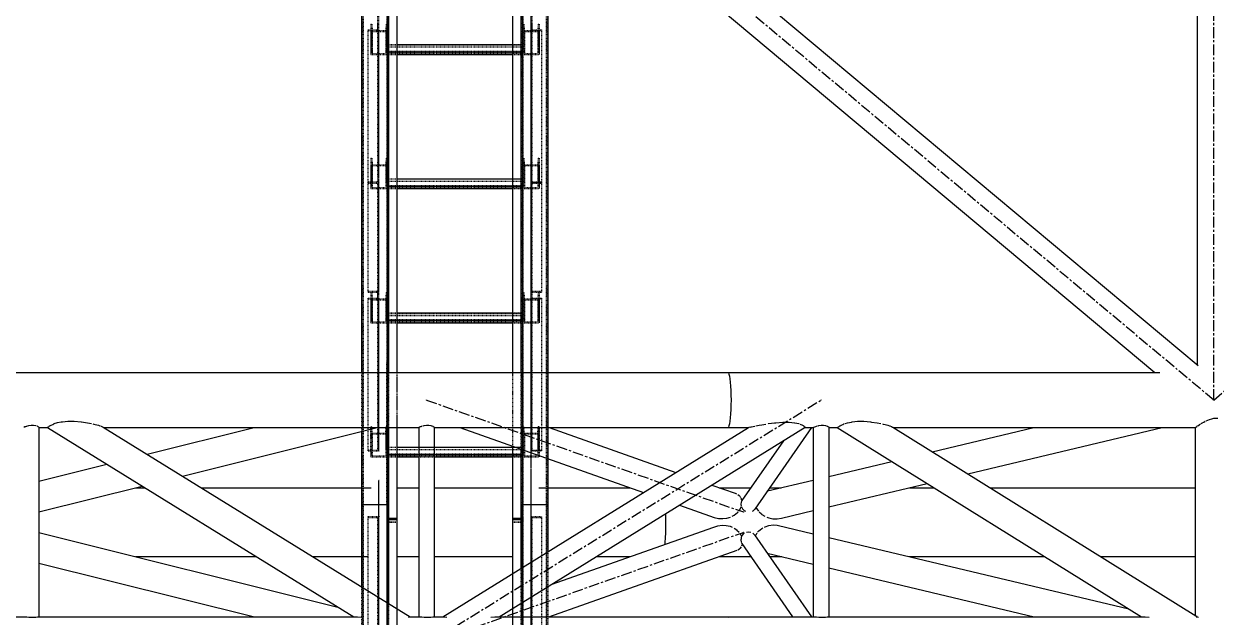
# Model space of a CAD drawing. Header units: millimetres. Extents: x 5143 to 30813, y 232 to 21408.
# Drawn here: x 24298 to 25175, y 15670 to 16107 of the extents above; entities that cross this region are included whole.
import ezdxf

# ---------------------------------------------------------------- set-up
doc = ezdxf.new("R2010")
doc.units = ezdxf.units.MM
doc.header["$LTSCALE"] = 0.25
for name, pattern in [('CENTER', [50.8, 31.75, -6.35, 6.35, -6.35]), ('XKITLINE00', [0]), ('XKITLINE02', [4, 2, -2]), ('XKITLINE03', [6, 3, -1, 1, -1])]:
    doc.linetypes.add(name, pattern=pattern)

msp = doc.modelspace()

# ---------------------------------------------------------------- linework, layer by layer
at = {"color": 3, "linetype": 'XKITLINE02'}
for p, q in [((24664.54, 15752.41), (24664.54, 17452.73)), ((24665.07, 15753.25), (24665.07, 17453.8)), ((24682.31, 15753.25), (24682.31, 17436.87)), ((24683.69, 15752.41), (24683.69, 17435.72)), ((24682.84, 15752.41), (24682.84, 17434.76)), ((24547.68, 15753.25), (24547.68, 17382.75)), ((24564.91, 15753.25), (24564.92, 17382.75)), ((24564.99, 15740.27), (24564.99, 17383.29)), ((24565.85, 15740.48), (24565.85, 17383.08)), ((24572.5, 15809.97), (24572.5, 17383.29)), ((24657.5, 15796.2), (24657.5, 17383.29)), ((24664.15, 15740.48), (24664.15, 17383.08)), ((24665, 15740.27), (24665, 17383.29)), ((24547.15, 15752.41), (24547.15, 17382.25)), ((24565.45, 15752.41), (24565.45, 17382.25)), ((24657.5, 15743.16), (24657.5, 17380.27)), ((24546.3, 15807.12), (24546.3, 17332.58)), ((24564.99, 17309.24), (24564.99, 15740.27)), ((24565.85, 17311.54), (24565.85, 15740.48)), ((24572.5, 15743.16), (24572.5, 17310.06)), ((24558.2, 16101.58), (24558.2, 16187.65)), ((24559, 16101.58), (24559, 16188.31)), ((24670.98, 16101.58), (24670.98, 16188.31)), ((24671.78, 16101.58), (24671.78, 16187.65)), ((24551, 15990.59), (24551, 16102.91)), ((24551, 16102.91), (24558.2, 16102.91)), ((24551, 16102.42), (24559, 16102.42)), ((24552.99, 16107.24), (24552.99, 16090.36)), ((24552.99, 16107.24), (24553.67, 16107.24)), ((24552.99, 16107.24), (24552.99, 16101.8)), ((24552.99, 16101.8), (24552.99, 16084.92)), ((24552.99, 16101.8), (24564.99, 16101.8)), ((24553.67, 16107.24), (24553.67, 16090.36)), ((24553.67, 16107.24), (24554.06, 16102.5)), ((24554.06, 16102.5), (24554.06, 16085.61)), ((24554.06, 16102.5), (24563.93, 16102.5)), ((24558.2, 15991.08), (24558.2, 16107.33)), ((24558.2, 16107.33), (24559, 16107.33)), ((24558.2, 16101.58), (24559, 16101.58)), ((24559, 15990.59), (24559, 16107.33)), ((24564.31, 16107.24), (24563.93, 16102.5)), ((24563.93, 16102.5), (24563.93, 16085.61)), ((24564.31, 16107.24), (24564.31, 16090.36)), ((24564.31, 16107.24), (24564.99, 16107.24)), ((24564.99, 16107.24), (24564.99, 16090.36)), ((24564.99, 16107.24), (24564.99, 16101.8)), ((24564.99, 16101.8), (24564.99, 16084.92)), ((24664.97, 16107.24), (24664.97, 16101.8)), ((24664.97, 16107.24), (24665.65, 16107.24)), ((24664.97, 16107.24), (24664.97, 16090.36)), ((24664.97, 16101.8), (24676.97, 16101.8)), ((24664.97, 16101.8), (24664.97, 16084.92)), ((24665.65, 16107.24), (24666.04, 16102.5)), ((24665.65, 16107.24), (24665.65, 16090.36)), ((24666.04, 16102.5), (24675.91, 16102.5)), ((24666.04, 16102.5), (24666.04, 16085.61)), ((24670.98, 15990.59), (24670.98, 16107.33)), ((24670.98, 16107.33), (24671.78, 16107.33)), ((24670.98, 16102.42), (24678.98, 16102.42)), ((24670.98, 16101.58), (24671.78, 16101.58)), ((24671.78, 15991.08), (24671.78, 16107.33)), ((24671.78, 16102.91), (24678.98, 16102.91)), ((24676.29, 16107.24), (24675.91, 16102.5)), ((24675.91, 16102.5), (24675.91, 16085.61)), ((24676.29, 16107.24), (24676.97, 16107.24)), ((24676.29, 16107.24), (24676.29, 16090.36)), ((24676.97, 16107.24), (24676.97, 16101.8)), ((24676.97, 16107.24), (24676.97, 16090.36)), ((24676.97, 16101.8), (24676.97, 16084.92)), ((24678.98, 15990.59), (24678.98, 16102.91)), ((24564.99, 16084.92), (24564.99, 16092.17)), ((24564.99, 16092.17), (24572.5, 16092.17)), ((24564.99, 16092.06), (24664.97, 16092.06)), ((24657.5, 16092.17), (24664.97, 16092.17)), ((24664.97, 16084.92), (24664.97, 16092.17)), ((24552.99, 16090.36), (24553.67, 16090.36)), ((24552.99, 16090.36), (24552.99, 16084.92)), ((24552.99, 16084.92), (24564.99, 16084.92)), ((24553.67, 16090.36), (24554.06, 16085.61)), ((24554.06, 16085.61), (24563.93, 16085.61)), ((24564.31, 16090.36), (24563.93, 16085.61)), ((24564.31, 16090.36), (24564.99, 16090.36)), ((24564.99, 16090.46), (24664.97, 16090.46)), ((24564.99, 16090.36), (24564.99, 16084.92)), ((24564.99, 16090.36), (24664.97, 16090.36)), ((24564.99, 16087.26), (24664.97, 16087.26)), ((24564.99, 16086.73), (24572.5, 16086.73)), ((24564.99, 16085.77), (24664.97, 16085.77)), ((24564.99, 16084.92), (24572.5, 16084.92)), ((24657.5, 16086.73), (24664.97, 16086.73)), ((24657.5, 16084.92), (24664.97, 16084.92)), ((24664.97, 16090.36), (24664.97, 16084.92)), ((24664.97, 16090.36), (24665.65, 16090.36)), ((24664.97, 16084.92), (24676.97, 16084.92)), ((24665.65, 16090.36), (24666.04, 16085.61)), ((24666.04, 16085.61), (24675.91, 16085.61)), ((24676.29, 16090.36), (24675.91, 16085.61)), ((24676.29, 16090.36), (24676.97, 16090.36)), ((24676.97, 16090.36), (24676.97, 16084.92)), ((24552.99, 16008.38), (24552.99, 15991.5)), ((24552.99, 16008.38), (24553.67, 16008.38)), ((24552.99, 16008.38), (24552.99, 16002.95)), ((24553.67, 16008.38), (24553.67, 15991.5)), ((24553.67, 16008.38), (24554.06, 16003.64)), ((24564.31, 16008.38), (24563.93, 16003.64)), ((24564.31, 16008.38), (24564.31, 15991.5)), ((24564.31, 16008.38), (24564.99, 16008.38)), ((24564.99, 16008.38), (24564.99, 15991.5)), ((24564.99, 16008.38), (24564.99, 16002.95)), ((24664.97, 16008.38), (24664.97, 16002.95)), ((24664.97, 16008.38), (24665.65, 16008.38)), ((24664.97, 16008.38), (24664.97, 15991.5)), ((24665.65, 16008.38), (24666.04, 16003.64)), ((24665.65, 16008.38), (24665.65, 15991.5)), ((24676.29, 16008.38), (24675.91, 16003.64)), ((24676.29, 16008.38), (24676.97, 16008.38)), ((24676.29, 16008.38), (24676.29, 15991.5)), ((24676.97, 16008.38), (24676.97, 16002.95)), ((24676.97, 16008.38), (24676.97, 15991.5)), ((24552.99, 16002.95), (24552.99, 15986.06)), ((24552.99, 16002.95), (24564.99, 16002.95)), ((24554.06, 16003.64), (24554.06, 15986.76)), ((24554.06, 16003.64), (24563.93, 16003.64)), ((24558.2, 15995.5), (24559, 15995.5)), ((24563.93, 16003.64), (24563.93, 15986.76)), ((24564.99, 16002.95), (24564.99, 15986.06)), ((24664.97, 16002.95), (24676.97, 16002.95)), ((24664.97, 16002.95), (24664.97, 15986.06)), ((24666.04, 16003.64), (24675.91, 16003.64)), ((24666.04, 16003.64), (24666.04, 15986.76)), ((24670.98, 15995.5), (24671.78, 15995.5)), ((24675.91, 16003.64), (24675.91, 15986.76)), ((24676.97, 16002.95), (24676.97, 15986.06)), ((24551, 15991.08), (24558.2, 15991.08)), ((24551, 15909.79), (24551, 15990.59)), ((24551, 15990.59), (24559, 15990.59)), ((24551, 15990.59), (24559, 15990.59)), ((24551, 15989.93), (24558.2, 15989.93)), ((24552.99, 15991.5), (24553.67, 15991.5)), ((24552.99, 15991.5), (24552.99, 15986.06)), ((24553.67, 15991.5), (24554.06, 15986.76)), ((24554.06, 15986.76), (24563.93, 15986.76)), ((24558.2, 15903.86), (24558.2, 15989.93)), ((24559, 15903.86), (24559, 15990.59)), ((24564.31, 15991.5), (24563.93, 15986.76)), ((24564.31, 15991.5), (24564.99, 15991.5)), ((24564.99, 15986.06), (24564.99, 15993.31)), ((24564.99, 15993.31), (24572.5, 15993.31)), ((24564.99, 15993.21), (24664.97, 15993.21)), ((24564.99, 15991.6), (24664.97, 15991.6)), ((24564.99, 15991.5), (24564.99, 15986.06)), ((24564.99, 15991.5), (24664.97, 15991.5)), ((24564.99, 15988.4), (24664.97, 15988.4)), ((24564.99, 15987.87), (24572.5, 15987.87)), ((24564.99, 15986.92), (24664.97, 15986.92)), ((24657.5, 15993.31), (24664.97, 15993.31)), ((24657.5, 15987.87), (24664.97, 15987.87)), ((24664.97, 15986.06), (24664.97, 15993.31)), ((24664.97, 15991.5), (24664.97, 15986.06)), ((24664.97, 15991.5), (24665.65, 15991.5)), ((24665.65, 15991.5), (24666.04, 15986.76)), ((24666.04, 15986.76), (24675.91, 15986.76)), ((24670.98, 15903.86), (24670.98, 15990.59)), ((24670.98, 15990.59), (24678.98, 15990.59)), ((24670.98, 15990.59), (24678.98, 15990.59)), ((24671.78, 15991.08), (24678.98, 15991.08)), ((24671.78, 15903.86), (24671.78, 15989.93)), ((24671.78, 15989.93), (24678.98, 15989.93)), ((24676.29, 15991.5), (24675.91, 15986.76)), ((24676.29, 15991.5), (24676.97, 15991.5)), ((24676.97, 15991.5), (24676.97, 15986.06)), ((24678.98, 15909.79), (24678.98, 15990.59)), ((24552.99, 15986.06), (24564.99, 15986.06)), ((24558.2, 15984.01), (24559, 15984.01)), ((24564.99, 15986.06), (24572.5, 15986.06)), ((24657.5, 15986.06), (24664.97, 15986.06)), ((24664.97, 15986.06), (24676.97, 15986.06)), ((24670.98, 15984.01), (24671.78, 15984.01)), ((24551, 15910.45), (24559, 15910.45)), ((24551, 15909.79), (24558.2, 15909.79)), ((24552.99, 15909.53), (24552.99, 15892.64)), ((24552.99, 15909.53), (24553.67, 15909.53)), ((24552.99, 15909.53), (24552.99, 15904.09)), ((24553.67, 15909.53), (24553.67, 15892.64)), ((24553.67, 15909.53), (24554.06, 15904.78)), ((24558.2, 15793.37), (24558.2, 15909.61)), ((24558.2, 15909.61), (24559, 15909.61)), ((24559, 15792.88), (24559, 15909.61)), ((24564.31, 15909.53), (24563.93, 15904.78)), ((24564.31, 15909.53), (24564.31, 15892.64)), ((24564.31, 15909.53), (24564.99, 15909.53)), ((24564.99, 15909.53), (24564.99, 15892.64)), ((24564.99, 15909.53), (24564.99, 15904.09)), ((24664.97, 15909.53), (24664.97, 15904.09)), ((24664.97, 15909.53), (24665.65, 15909.53)), ((24664.97, 15909.53), (24664.97, 15892.64)), ((24665.65, 15909.53), (24666.04, 15904.78)), ((24665.65, 15909.53), (24665.65, 15892.64)), ((24670.98, 15910.45), (24678.98, 15910.45)), ((24670.98, 15848.24), (24670.98, 15909.61)), ((24670.98, 15909.61), (24671.78, 15909.61)), ((24671.78, 15909.79), (24678.98, 15909.79)), ((24671.78, 15846.83), (24671.78, 15909.61)), ((24676.29, 15909.53), (24675.91, 15904.78)), ((24676.29, 15909.53), (24676.97, 15909.53)), ((24676.29, 15909.53), (24676.29, 15892.64)), ((24676.97, 15909.53), (24676.97, 15904.09)), ((24676.97, 15909.53), (24676.97, 15892.64)), ((24551, 15792.88), (24551, 15905.19)), ((24551, 15905.19), (24558.2, 15905.19)), ((24551, 15904.7), (24559, 15904.7)), ((24552.99, 15904.09), (24552.99, 15887.21)), ((24552.99, 15904.09), (24564.99, 15904.09)), ((24554.06, 15904.78), (24554.06, 15887.9)), ((24554.06, 15904.78), (24563.93, 15904.78)), ((24558.2, 15903.86), (24559, 15903.86)), ((24563.93, 15904.78), (24563.93, 15887.9)), ((24564.99, 15904.09), (24564.99, 15887.21)), ((24664.97, 15904.09), (24676.97, 15904.09)), ((24664.97, 15904.09), (24664.97, 15887.21)), ((24666.04, 15904.78), (24675.91, 15904.78)), ((24666.04, 15904.78), (24666.04, 15887.9)), ((24670.98, 15904.7), (24678.98, 15904.7)), ((24670.98, 15903.86), (24671.78, 15903.86)), ((24671.78, 15905.19), (24678.98, 15905.19)), ((24675.91, 15904.78), (24675.91, 15887.9)), ((24676.97, 15904.09), (24676.97, 15887.21)), ((24678.98, 15846.83), (24678.98, 15905.19)), ((24552.99, 15892.64), (24553.67, 15892.64)), ((24552.99, 15892.64), (24552.99, 15887.21)), ((24553.67, 15892.64), (24554.06, 15887.9)), ((24564.31, 15892.64), (24563.93, 15887.9)), ((24564.31, 15892.64), (24564.99, 15892.64)), ((24564.99, 15887.21), (24564.99, 15894.45)), ((24564.99, 15894.45), (24572.5, 15894.45)), ((24564.99, 15894.35), (24664.97, 15894.35)), ((24564.99, 15892.75), (24664.97, 15892.75)), ((24564.99, 15892.64), (24564.99, 15887.21)), ((24564.99, 15892.64), (24664.97, 15892.64)), ((24657.5, 15894.45), (24664.97, 15894.45)), ((24664.97, 15887.21), (24664.97, 15894.45)), ((24664.97, 15892.64), (24664.97, 15887.21)), ((24664.97, 15892.64), (24665.65, 15892.64)), ((24665.65, 15892.64), (24666.04, 15887.9)), ((24676.29, 15892.64), (24675.91, 15887.9)), ((24676.29, 15892.64), (24676.97, 15892.64)), ((24676.97, 15892.64), (24676.97, 15887.21)), ((24552.99, 15887.21), (24564.99, 15887.21)), ((24554.06, 15887.9), (24563.93, 15887.9)), ((24564.99, 15889.55), (24664.97, 15889.55)), ((24564.99, 15889.02), (24572.5, 15889.02)), ((24564.99, 15888.06), (24664.97, 15888.06)), ((24564.99, 15887.21), (24572.5, 15887.21)), ((24657.5, 15889.02), (24664.97, 15889.02)), ((24657.5, 15887.21), (24664.97, 15887.21)), ((24664.97, 15887.21), (24676.97, 15887.21)), ((24666.04, 15887.9), (24675.91, 15887.9)), ((24546.3, 15807.12), (24546.3, 15850.57)), ((24566.3, 15809.97), (24566.3, 15850.57)), ((24572.5, 15809.97), (24572.5, 15850.57)), ((24657.5, 15796.2), (24657.5, 15850.57)), ((24663.69, 15794.01), (24663.69, 15850.57)), ((24670.98, 15792.88), (24670.98, 15848.24)), ((24671.78, 15793.37), (24671.78, 15848.24)), ((24678.98, 15792.88), (24678.98, 15848.24)), ((24683.69, 15786.94), (24683.69, 15850.57)), ((24552.99, 15793.79), (24552.99, 15810.67)), ((24552.99, 15810.67), (24553.67, 15810.67)), ((24552.99, 15810.28), (24552.99, 15805.23)), ((24552.99, 15805.23), (24552.99, 15788.35)), ((24552.99, 15805.23), (24564.99, 15805.23)), ((24553.67, 15793.79), (24553.67, 15810.67)), ((24554.06, 15805.92), (24553.67, 15810.67)), ((24554.06, 15805.92), (24554.06, 15789.04)), ((24554.06, 15805.92), (24563.93, 15805.92)), ((24563.93, 15805.92), (24564.31, 15810.67)), ((24563.93, 15805.92), (24563.93, 15789.04)), ((24564.31, 15793.79), (24564.31, 15810.67)), ((24564.31, 15810.67), (24564.99, 15810.67)), ((24564.99, 15793.79), (24564.99, 15810.67)), ((24564.99, 15810.28), (24564.99, 15805.23)), ((24564.99, 15805.23), (24564.99, 15788.35)), ((24664.97, 15810.28), (24664.97, 15793.79)), ((24664.97, 15788.35), (24664.97, 15805.23)), ((24664.97, 15805.23), (24664.97, 15810.67)), ((24664.97, 15810.67), (24665.65, 15810.67)), ((24664.97, 15805.23), (24676.97, 15805.23)), ((24665.65, 15793.79), (24665.65, 15810.67)), ((24666.04, 15805.92), (24665.65, 15810.67)), ((24666.04, 15805.92), (24675.91, 15805.92)), ((24666.04, 15805.92), (24666.04, 15789.04)), ((24675.91, 15805.92), (24676.29, 15810.67)), ((24675.91, 15805.92), (24675.91, 15789.04)), ((24676.29, 15793.79), (24676.29, 15810.67)), ((24676.29, 15810.67), (24676.97, 15810.67)), ((24676.97, 15810.28), (24676.97, 15793.79)), ((24676.97, 15788.35), (24676.97, 15805.23)), ((24676.97, 15805.23), (24676.97, 15810.67)), ((24552.99, 15793.79), (24553.67, 15793.79)), ((24552.99, 15793.79), (24552.99, 15788.35)), ((24553.67, 15793.79), (24554.06, 15789.04)), ((24558.2, 15797.78), (24559, 15797.78)), ((24564.31, 15793.79), (24563.93, 15789.04)), ((24564.31, 15793.79), (24564.99, 15793.79)), ((24564.99, 15788.35), (24564.99, 15795.59)), ((24564.99, 15795.59), (24572.5, 15795.59)), ((24564.99, 15795.49), (24664.97, 15795.49)), ((24564.99, 15793.89), (24664.97, 15793.89)), ((24564.99, 15793.79), (24564.99, 15788.35)), ((24564.99, 15793.79), (24664.97, 15793.79)), ((24588.25, 15795.59), (24599.65, 15795.59)), ((24657.5, 15795.59), (24664.97, 15795.59)), ((24664.97, 15788.35), (24664.97, 15795.59)), ((24664.97, 15793.79), (24664.97, 15788.35)), ((24664.97, 15793.79), (24665.65, 15793.79)), ((24665.65, 15793.79), (24666.04, 15789.04)), ((24670.98, 15797.78), (24671.78, 15797.78)), ((24676.29, 15793.79), (24675.91, 15789.04)), ((24676.29, 15793.79), (24676.97, 15793.79)), ((24676.97, 15793.79), (24676.97, 15788.35)), ((24551, 15793.37), (24558.2, 15793.37)), ((24551, 15792.88), (24559, 15792.88)), ((24552.99, 15788.35), (24564.99, 15788.35)), ((24554.06, 15789.04), (24563.93, 15789.04)), ((24564.99, 15790.69), (24664.97, 15790.69)), ((24564.99, 15790.16), (24572.5, 15790.16)), ((24564.99, 15789.2), (24664.97, 15789.2)), ((24564.99, 15788.35), (24572.5, 15788.35)), ((24588.25, 15790.16), (24599.65, 15790.16)), ((24588.25, 15788.35), (24599.65, 15788.35)), ((24657.5, 15790.16), (24664.97, 15790.16)), ((24657.5, 15788.35), (24664.97, 15788.35)), ((24664.97, 15788.35), (24676.97, 15788.35)), ((24666.04, 15789.04), (24675.91, 15789.04)), ((24670.98, 15792.88), (24678.98, 15792.88)), ((24671.78, 15793.37), (24678.98, 15793.37)), ((24546.3, 15752.41), (24546.3, 15753.36)), ((24546.3, 15752.41), (24547.15, 15752.41)), ((24546.3, 15752.41), (24547.15, 15752.41)), ((24547.68, 15753.25), (24547.15, 15752.41)), ((24547.68, 15753.25), (24547.15, 15752.41)), ((24547.15, 14108.01), (24547.15, 15752.41)), ((24547.68, 15753.25), (24564.91, 15753.25)), ((24547.68, 14108.55), (24547.68, 15753.25)), ((24547.68, 15753.25), (24564.92, 15753.25)), ((24564.91, 15753.25), (24565.45, 15752.41)), ((24564.91, 14108.55), (24564.92, 15753.25)), ((24564.92, 15753.25), (24565.45, 15752.41)), ((24565.45, 15752.41), (24566.3, 15752.41)), ((24565.45, 14108.01), (24565.45, 15752.41)), ((24565.45, 15752.41), (24566.3, 15752.41)), ((24566.3, 15752.41), (24566.3, 15753.36)), ((24663.69, 15752.41), (24663.69, 15753.36)), ((24663.69, 15752.41), (24664.54, 15752.41)), ((24663.69, 15752.41), (24664.54, 15752.41)), ((24665.07, 15753.25), (24664.54, 15752.41)), ((24665.07, 15753.25), (24664.54, 15752.41)), ((24664.54, 14108.01), (24664.54, 15752.41)), ((24665.07, 15753.25), (24682.31, 15753.25)), ((24665.07, 14108.55), (24665.07, 15753.25)), ((24665.07, 15753.25), (24682.31, 15753.25)), ((24682.31, 15753.25), (24682.84, 15752.41)), ((24682.31, 14108.55), (24682.31, 15753.25)), ((24682.31, 15753.25), (24682.84, 15752.41)), ((24682.84, 15752.41), (24683.69, 15752.41)), ((24682.84, 14108.01), (24682.84, 15752.41)), ((24682.84, 15752.41), (24683.69, 15752.41)), ((24683.69, 15752.41), (24683.69, 15753.36)), ((24551, 15658.09), (24551, 15744.34)), ((24551, 15744.34), (24559, 15744.34)), ((24551, 15743.71), (24558.2, 15743.71)), ((24558.2, 15652.37), (24558.2, 15743.71)), ((24559, 15652.37), (24559, 15744.34)), ((24564.99, 15743.29), (24566.3, 15743.29)), ((24564.99, 15742.34), (24566.3, 15742.34)), ((24564.99, 14100.27), (24564.99, 15742.34)), ((24565.85, 15743.08), (24566.3, 15743.09)), ((24565.85, 15742.2), (24572.5, 15742.25)), ((24565.85, 14100.42), (24565.85, 15742.2)), ((24572.5, 15740.27), (24572.5, 15742.34)), ((24572.5, 15742.34), (24572.5, 15742.25)), ((24657.5, 15740.27), (24657.5, 15742.34)), ((24657.5, 14102.25), (24657.5, 15742.25)), ((24657.5, 15742.25), (24664.15, 15742.2)), ((24663.69, 15743.29), (24665, 15743.29)), ((24663.69, 15743.09), (24664.15, 15743.08)), ((24663.69, 15742.34), (24665, 15742.34)), ((24664.15, 15743.08), (24664.15, 15740.48)), ((24664.15, 14100.42), (24664.15, 15742.2)), ((24665, 15743.29), (24665, 15740.27)), ((24665, 14100.27), (24665, 15742.34)), ((24670.98, 15710.02), (24670.98, 15744.34)), ((24670.98, 15744.34), (24678.98, 15744.34)), ((24671.78, 15711.33), (24671.78, 15743.71)), ((24671.78, 15743.71), (24678.98, 15743.71)), ((24678.98, 15715.79), (24678.98, 15744.34)), ((24558.2, 15737.99), (24559, 15737.99)), ((24564.99, 15740.27), (24572.5, 15740.27)), ((24564.99, 15740.27), (24572.5, 15740.27)), ((24565.85, 15740.48), (24572.5, 15740.4)), ((24565.85, 15740.42), (24572.5, 15740.36)), ((24572.5, 15740.36), (24572.5, 15740.27)), ((24657.5, 15740.4), (24664.15, 15740.48)), ((24657.5, 15740.36), (24664.15, 15740.42)), ((24657.5, 15740.27), (24665, 15740.27)), ((24657.5, 15740.27), (24665, 15740.27)), ((24670.98, 15737.99), (24671.78, 15737.99)), ((24678.98, 15658.09), (24678.98, 15715.79)), ((24683.69, 15629.97), (24683.69, 15718.7)), ((24663.69, 14153.32), (24663.69, 15706.31)), ((24670.98, 15652.37), (24670.98, 15710.83)), ((24671.78, 15652.37), (24671.78, 15711.33)), ((24657.5, 15629.97), (24657.5, 15702.48)), ((24546.3, 14167.42), (24546.3, 15692.58)), ((24566.3, 15629.97), (24566.3, 15680.21)), ((24572.5, 14102.34), (24572.5, 15676.38)), ((24572.5, 15629.97), (24572.5, 15676.38))]:
    msp.add_line(p, q, dxfattribs=at)
at = {"color": 1, "linetype": 'XKITLINE03'}
for p, q in [((24670.99, 15742.68), (24670.99, 17382.53)), ((24564.99, 17380.27), (24564.99, 15740.27)), ((24665, 15740.27), (24665, 17380.27)), ((24559, 15990.59), (24559, 16102.42)), ((24564.99, 16084.92), (24564.99, 16101.8)), ((24664.97, 16101.8), (24664.97, 16084.92)), ((24670.98, 16102.42), (24670.98, 15990.59)), ((24564.99, 16086.73), (24664.97, 16086.73)), ((24564.99, 15986.06), (24564.99, 16002.95)), ((24664.97, 16002.95), (24664.97, 15986.06)), ((24559, 15910.45), (24559, 15990.59)), ((24564.99, 15987.87), (24664.97, 15987.87)), ((24670.98, 15990.59), (24670.98, 15910.45)), ((24559, 15792.88), (24559, 15904.7)), ((24564.99, 15887.21), (24564.99, 15904.09)), ((24664.97, 15904.09), (24664.97, 15887.21)), ((24670.98, 15904.7), (24670.98, 15792.88)), ((24564.99, 15889.02), (24664.97, 15889.02)), ((24564.99, 15788.35), (24564.99, 15805.23)), ((24664.97, 15805.23), (24664.97, 15788.35)), ((24564.99, 15790.16), (24664.97, 15790.16)), ((24559, 14104.66), (24559, 15770.92)), ((24670.99, 14104.66), (24670.99, 15770.92)), ((24559, 15658.73), (24559, 15744.34)), ((24670.98, 15744.34), (24670.98, 15658.73)), ((24564.99, 15740.27), (24564.99, 14100.27)), ((24665, 14100.27), (24665, 15740.27))]:
    msp.add_line(p, q, dxfattribs=at)
at = {"color": 8, "linetype": 'CENTER'}
for p, q in [((25173.61, 15830.27), (23430, 17290.27)), ((25173.61, 15830.27), (26903.05, 17290.27)), ((25173.61, 15830.27), (25173.61, 17290.27)), ((24593.95, 15830.27), (24827.33, 15747.77)), ((24593.95, 15650.27), (24884.52, 15830.27)), ((24593.95, 15650.27), (24827.33, 15732.77))]:
    msp.add_line(p, q, dxfattribs=at)
at = {"color": 8, "linetype": 'XKITLINE00'}
for p, q in [((25161.43, 17264.19), (25161.43, 15856.36)), ((24320.78, 16560.27), (25162.14, 15855.76)), ((24301.8, 16544.39), (25130.39, 15850.57)), ((23551.38, 15850.57), (24815.88, 15850.57)), ((24815.88, 15850.57), (24816.29, 15850.27)), ((24815.88, 15850.57), (24816.29, 15850.27)), ((24815.88, 15850.57), (25133.95, 15850.57)), ((24816.29, 15850.27), (24816.68, 15849.35)), ((24816.29, 15850.27), (24816.68, 15849.35)), ((24816.68, 15849.35), (24817.05, 15847.86)), ((24816.68, 15849.35), (24817.05, 15847.86)), ((24817.05, 15847.86), (24817.39, 15845.83)), ((24817.39, 15845.83), (24817.68, 15843.32)), ((24817.68, 15843.32), (24817.91, 15840.42)), ((24817.91, 15840.42), (24818.08, 15837.22)), ((24818.08, 15837.22), (24818.19, 15833.8)), ((24818.19, 15833.8), (24818.22, 15830.27)), ((24818.22, 15830.27), (24818.19, 15826.75)), ((24817.91, 15820.12), (24817.68, 15817.23)), ((24818.08, 15823.33), (24817.91, 15820.12)), ((24818.19, 15826.75), (24818.08, 15823.33)), ((24299.01, 15810.84), (24299.61, 15811.1)), ((24299.61, 15811.1), (24299.92, 15811.17)), ((24300.46, 15811.3), (24301.2, 15811.48)), ((24301.2, 15811.48), (24302.96, 15811.67)), ((24302.96, 15811.67), (24304.72, 15811.64)), ((24304.72, 15811.64), (24306.31, 15811.4)), ((24306.31, 15811.4), (24306.58, 15811.3)), ((24306.96, 15811.17), (24307.57, 15810.96)), ((24316.21, 15810.98), (24316.53, 15811.17)), ((24316.75, 15811.31), (24317.62, 15811.83)), ((24317.62, 15811.83), (24318.75, 15812.18)), ((24318.75, 15812.18), (24319.51, 15812.65)), ((24319.93, 15812.84), (24322.41, 15813.63)), ((24322.41, 15813.63), (24325.07, 15814.07)), ((24325.07, 15814.07), (24325.87, 15814.28)), ((24325.87, 15814.28), (24329.89, 15814.67)), ((24329.89, 15814.67), (24334.55, 15814.62)), ((24334.55, 15814.62), (24339.62, 15814.12)), ((24339.62, 15814.12), (24339.9, 15814.07)), ((24339.9, 15814.07), (24344.44, 15813.44)), ((24344.44, 15813.44), (24347.38, 15812.84)), ((24348.28, 15812.65), (24348.95, 15812.52)), ((24348.95, 15812.52), (24350.13, 15812.18)), ((24350.13, 15812.18), (24352.52, 15811.64)), ((24352.52, 15811.64), (24353.5, 15811.31)), ((24353.89, 15811.17), (24354.89, 15810.84)), ((24590, 15810.84), (24590.6, 15811.1)), ((24590.6, 15811.1), (24590.91, 15811.17)), ((24591.46, 15811.31), (24592.19, 15811.48)), ((24592.19, 15811.48), (24593.95, 15811.67)), ((24593.95, 15811.67), (24595.71, 15811.64)), ((24595.71, 15811.64), (24597.3, 15811.4)), ((24597.3, 15811.4), (24597.56, 15811.31)), ((24597.94, 15811.17), (24598.56, 15810.96)), ((24816.68, 15811.2), (24816.29, 15810.28)), ((24816.68, 15811.2), (24816.29, 15810.28)), ((24817.05, 15812.69), (24816.68, 15811.2)), ((24817.05, 15812.69), (24816.68, 15811.2)), ((24817.39, 15814.72), (24817.05, 15812.69)), ((24817.68, 15817.23), (24817.39, 15814.72)), ((24833.26, 15810.55), (24835.81, 15811.11)), ((24836.6, 15811.28), (24838.96, 15811.66)), ((24838.96, 15811.66), (24840.89, 15812.08)), ((24840.89, 15812.08), (24843.8, 15812.55)), ((24845.47, 15812.82), (24845.93, 15812.89)), ((24845.93, 15812.89), (24850.29, 15813.37)), ((24850.29, 15813.37), (24851.16, 15813.49)), ((24851.16, 15813.49), (24856.39, 15813.91)), ((24856.39, 15813.91), (24861.04, 15813.91)), ((24861.04, 15813.91), (24864.87, 15813.49)), ((24864.87, 15813.49), (24865.28, 15813.37)), ((24865.28, 15813.37), (24868.03, 15812.88)), ((24868.03, 15812.88), (24868.21, 15812.82)), ((24868.95, 15812.55), (24870.27, 15812.07)), ((24870.27, 15812.07), (24870.73, 15811.66)), ((24870.73, 15811.66), (24871.73, 15811.29)), ((24871.93, 15811.11), (24872.48, 15810.54)), ((24881.17, 15811.01), (24881.78, 15811.17)), ((24882.34, 15811.31), (24882.76, 15811.42)), ((24882.76, 15811.42), (24884.52, 15811.64)), ((24884.52, 15811.64), (24886.28, 15811.64)), ((24886.28, 15811.64), (24887.87, 15811.43)), ((24887.87, 15811.43), (24888.23, 15811.31)), ((24888.68, 15811.17), (24889.13, 15811.03)), ((24889.13, 15811.03), (24889.42, 15810.83)), ((24897.83, 15810.86), (24898.34, 15811.16)), ((24898.62, 15811.33), (24899.25, 15811.71)), ((24899.25, 15811.71), (24900.58, 15812.12)), ((24900.58, 15812.12), (24901.35, 15812.61)), ((24901.35, 15812.61), (24901.43, 15812.64)), ((24902.14, 15812.87), (24904.04, 15813.49)), ((24904.04, 15813.49), (24906.94, 15814)), ((24906.94, 15814), (24907.48, 15814.15)), ((24907.48, 15814.15), (24911.42, 15814.58)), ((24911.42, 15814.58), (24916, 15814.57)), ((24916, 15814.57), (24920.97, 15814.11)), ((24920.97, 15814.11), (24921.62, 15814)), ((24921.62, 15814), (24925.74, 15813.45)), ((24925.74, 15813.45), (24928.61, 15812.87)), ((24929.76, 15812.64), (24930.18, 15812.55)), ((24930.18, 15812.55), (24931.68, 15812.12)), ((24931.68, 15812.12), (24933.75, 15811.66)), ((24933.75, 15811.66), (24934.79, 15811.31)), ((24935.21, 15811.17), (24936.3, 15810.8)), ((25161.31, 15810.93), (25161.66, 15811.16)), ((25161.9, 15811.33), (25162.94, 15812.02)), ((25162.94, 15812.02), (25163.18, 15812.12)), ((25163.18, 15812.12), (25163.95, 15812.64)), ((25164.29, 15812.87), (25165.1, 15813.41)), ((25165.1, 15813.41), (25166.39, 15814)), ((25166.39, 15814), (25167.41, 15814.65)), ((25167.97, 15814.94), (25170.57, 15816.01)), ((25170.57, 15816.01), (25172.17, 15816.37)), ((25172.17, 15816.37), (25173.61, 15816.8)), ((25173.61, 15816.8), (25176.65, 15816.97)), ((24297.54, 15810.33), (24298.35, 15810.68)), ((24298.35, 15810.68), (24299.01, 15810.84)), ((24307.57, 15810.96), (24307.75, 15810.84)), ((24307.75, 15810.84), (24308.38, 15810.59)), ((24308.38, 15810.59), (24308.56, 15810.35)), ((24308.62, 15810.27), (24308.66, 15810.22)), ((24308.66, 15810.22), (24308.66, 15670.57)), ((24308.66, 15809.97), (24315.03, 15809.97)), ((24314.91, 15810.05), (24315.19, 15810.09)), ((24314.91, 15810.05), (24540.39, 15670.57)), ((24315.22, 15810.27), (24315.19, 15810.09)), ((24315.23, 15810.41), (24315.22, 15810.35)), ((24315.23, 15810.41), (24316.15, 15810.84)), ((24316.21, 15810.98), (24316.15, 15810.84)), ((24354.89, 15810.84), (24355.05, 15810.8)), ((24355.05, 15810.8), (24355.9, 15810.35)), ((24356.04, 15810.27), (24581.87, 15670.57)), ((24356.52, 15809.97), (24588.25, 15809.97)), ((24388.27, 15790.33), (24467.13, 15809.97)), ((24414.28, 15774.24), (24557.75, 15809.97)), ((24588.25, 15810.06), (24588.35, 15810.09)), ((24588.25, 15810.06), (24588.25, 15670.57)), ((24588.49, 15810.27), (24588.35, 15810.09)), ((24588.58, 15810.35), (24589.34, 15810.68)), ((24589.34, 15810.68), (24590, 15810.84)), ((24598.56, 15810.96), (24598.73, 15810.84)), ((24598.73, 15810.84), (24599.37, 15810.59)), ((24599.37, 15810.59), (24599.55, 15810.35)), ((24599.61, 15810.27), (24599.65, 15810.22)), ((24599.65, 15810.22), (24599.65, 15670.57)), ((24599.65, 15809.97), (24815.88, 15809.97)), ((24605.99, 15670.57), (24831.04, 15809.99)), ((24618.53, 15809.97), (24753.82, 15762.15)), ((24647.44, 15670.57), (24872.76, 15810.16)), ((24684.21, 15809.97), (24777.69, 15776.93)), ((24815.88, 15809.97), (24816.29, 15810.28)), ((24815.88, 15809.97), (24816.29, 15810.28)), ((24815.88, 15809.97), (24831.02, 15809.97)), ((24831.06, 15809.99), (24831.09, 15809.97)), ((24831.09, 15809.97), (24831.47, 15810.16)), ((24831.47, 15810.16), (24831.91, 15810.25)), ((24832.32, 15810.34), (24833.16, 15810.51)), ((24833.16, 15810.51), (24833.26, 15810.55)), ((24877.38, 15809.97), (24835.73, 15749.89)), ((24872.48, 15810.54), (24872.47, 15810.51)), ((24872.47, 15810.51), (24872.61, 15810.34)), ((24872.47, 15809.97), (24878.82, 15809.97)), ((24872.68, 15810.25), (24872.76, 15810.16)), ((24878.82, 15810.05), (24878.96, 15810.08)), ((24878.82, 15810.05), (24878.82, 15670.57)), ((24879.1, 15810.26), (24878.96, 15810.08)), ((24879.3, 15810.35), (24879.91, 15810.62)), ((24879.91, 15810.62), (24880.75, 15810.83)), ((24880.75, 15810.83), (24881.17, 15811.01)), ((24889.42, 15810.83), (24889.94, 15810.63)), ((24889.94, 15810.63), (24890.16, 15810.35)), ((24890.22, 15810.27), (24890.22, 15670.57)), ((24890.22, 15809.97), (24896.47, 15809.97)), ((24896.38, 15810.03), (24896.74, 15810.07)), ((24896.38, 15810.03), (25120.36, 15670.57)), ((24896.77, 15810.27), (24896.74, 15810.07)), ((24896.83, 15810.36), (24897.81, 15810.8)), ((24897.83, 15810.86), (24897.81, 15810.8)), ((24936.3, 15810.8), (24937.13, 15810.36)), ((24937.25, 15810.3), (25160.4, 15671.35)), ((24937.77, 15809.97), (25159.96, 15809.97)), ((24966.38, 15792.16), (25041.16, 15809.97)), ((24992.53, 15775.88), (25135.65, 15809.97)), ((25159.96, 15810), (25160.2, 15810.07)), ((25159.96, 15810), (25159.96, 15671.63)), ((25160.3, 15810.25), (25160.2, 15810.07)), ((25160.3, 15810.25), (25160.34, 15810.27)), ((25160.48, 15810.36), (25161.2, 15810.8)), ((25161.31, 15810.93), (25161.2, 15810.8)), ((24856.78, 15800.25), (24826.25, 15756.21)), ((24890.22, 15774.01), (24936.51, 15785.04)), ((24308.66, 15770.51), (24358.69, 15782.97)), ((24804.07, 15767.61), (24821.15, 15761.57)), ((24844.98, 15763.24), (24878.82, 15771.3)), ((24890.22, 15751.5), (24962.66, 15768.76)), ((24308.66, 15747.94), (24384.7, 15766.88)), ((24379.88, 15765.67), (24386.65, 15765.67)), ((24428.14, 15765.67), (24553.28, 15765.67)), ((24564.71, 15765.67), (24564.99, 15765.67)), ((24572.5, 15765.67), (24588.25, 15765.67)), ((24599.65, 15765.67), (24657.5, 15765.67)), ((24665, 15765.67), (24665.26, 15765.67)), ((24676.69, 15765.67), (24743.85, 15765.67)), ((24809.53, 15765.67), (24832.81, 15765.67)), ((24821.15, 15761.57), (24822.32, 15761.03)), ((24823.2, 15760.63), (24823.22, 15760.62)), ((24823.22, 15760.62), (24824.11, 15759.81)), ((24824.11, 15759.81), (24824.71, 15759.31)), ((24824.71, 15759.31), (24825.2, 15758.49)), ((24846.67, 15765.67), (24855.22, 15765.67)), ((24949.71, 15765.67), (24967.62, 15765.67)), ((25008.92, 15765.67), (25159.96, 15765.67)), ((24780.21, 15752.82), (24805.76, 15743.79)), ((24824.87, 15750.27), (24824.37, 15749.16)), ((24825.5, 15751.34), (24824.87, 15750.27)), ((24825.49, 15758.01), (24825.71, 15757.64)), ((24825.55, 15751.53), (24825.5, 15751.34)), ((24825.69, 15755.03), (24825.53, 15753.5)), ((24825.53, 15753.5), (24825.55, 15753.34)), ((24825.55, 15753.34), (24825.69, 15751.96)), ((24825.89, 15755.45), (24825.69, 15755.03)), ((24825.71, 15757.64), (24825.8, 15757.01)), ((24825.8, 15757.01), (24826.11, 15755.94)), ((24825.86, 15751.49), (24826.61, 15750.21)), ((24826.13, 15755.97), (24825.89, 15755.45)), ((24826.25, 15756.21), (24826.13, 15755.97)), ((24826.61, 15750.21), (24826.74, 15750.09)), ((24826.74, 15750.09), (24827.88, 15748.97)), ((24834.5, 15748.73), (24835.73, 15749.89)), ((24836.57, 15751.1), (24837.17, 15750.09)), ((24837.17, 15750.09), (24837.19, 15750.04)), ((24837.19, 15750.04), (24838.34, 15748.47)), ((24769.96, 15746.47), (24770.02, 15744.25)), ((24770.02, 15744.25), (24770.06, 15740.27)), ((24805.76, 15743.79), (24808.88, 15743.06)), ((24808.88, 15743.06), (24812.07, 15742.86)), ((24812.07, 15742.86), (24815.2, 15743.2)), ((24815.2, 15743.2), (24817.71, 15743.95)), ((24819.17, 15744.64), (24820.62, 15745.42)), ((24820.62, 15745.42), (24821.85, 15746.49)), ((24821.85, 15746.49), (24822.72, 15747.15)), ((24823.28, 15747.83), (24822.72, 15747.15)), ((24824.37, 15749.16), (24823.82, 15748.49)), ((24827.88, 15748.97), (24828.83, 15748.47)), ((24833.93, 15748.47), (24834.5, 15748.73)), ((24838.89, 15747.79), (24840.61, 15746.29)), ((24840.61, 15746.29), (24840.85, 15746.03)), ((24840.85, 15746.03), (24843, 15744.61)), ((24844.64, 15743.9), (24845.99, 15743.37)), ((24845.99, 15743.37), (24849.03, 15742.77)), ((24849.03, 15742.77), (24852.19, 15742.71)), ((24852.19, 15742.71), (24855.32, 15743.19)), ((24855.32, 15743.19), (24878.82, 15748.79)), ((24308.66, 15732.56), (24528.82, 15677.73)), ((24685.74, 15694.3), (24805.51, 15736.64)), ((24769.92, 15732.43), (24769.74, 15728.74)), ((24770.02, 15736.3), (24769.92, 15732.43)), ((24770.06, 15740.27), (24770.02, 15736.3)), ((24805.51, 15736.64), (24808.47, 15737.6)), ((24808.47, 15737.6), (24811.58, 15738.03)), ((24811.58, 15738.03), (24814.7, 15737.93)), ((24814.7, 15737.93), (24817.66, 15737.28)), ((24817.66, 15737.28), (24819.05, 15736.68)), ((24820.53, 15735.97), (24822.52, 15734.54)), ((24822.52, 15734.54), (24822.6, 15734.44)), ((24822.6, 15734.44), (24824.22, 15732.8)), ((24824.69, 15732.11), (24825.55, 15730.64)), ((24827.65, 15731.89), (24828.13, 15732.15)), ((24829.68, 15732.81), (24830.97, 15733.06)), ((24830.97, 15733.06), (24832.7, 15732.86)), ((24832.7, 15732.86), (24832.81, 15732.81)), ((24834.26, 15732.15), (24834.27, 15732.15)), ((24834.27, 15732.15), (24835.5, 15730.99)), ((24837.23, 15732.15), (24836.9, 15731.76)), ((24838.66, 15733.79), (24837.81, 15732.81)), ((24838.66, 15733.79), (24839.73, 15734.6)), ((24839.73, 15734.6), (24840.8, 15735.55)), ((24840.8, 15735.55), (24841.62, 15736.01)), ((24842.86, 15736.7), (24843.28, 15736.93)), ((24843.28, 15736.93), (24846.11, 15737.83)), ((24846.11, 15737.83), (24849.14, 15738.2)), ((24849.14, 15738.2), (24852.22, 15738.03)), ((24852.22, 15738.03), (24878.82, 15731.69)), ((24769.5, 15725.35), (24769.36, 15723.86)), ((24769.74, 15728.74), (24769.5, 15725.35)), ((24825.51, 15727.28), (24825.48, 15727.11)), ((24825.48, 15727.11), (24825.63, 15725.71)), ((24825.57, 15727.93), (24825.51, 15727.28)), ((24825.55, 15730.64), (24825.66, 15730.49)), ((24825.67, 15728.95), (24825.57, 15728)), ((24825.64, 15725.65), (24825.65, 15725.57)), ((24825.65, 15725.57), (24825.84, 15725.16)), ((24825.66, 15730.49), (24825.93, 15729.77)), ((24825.99, 15729.94), (24825.67, 15728.95)), ((24825.84, 15725.16), (24826.18, 15724.44)), ((24826.42, 15723.83), (24825.94, 15722.6)), ((24826.39, 15730.64), (24825.99, 15729.94)), ((24826.18, 15724.44), (24863.52, 15670.57)), ((24826.39, 15730.64), (24826.55, 15730.8)), ((24826.5, 15723.98), (24826.42, 15723.83)), ((24826.55, 15730.8), (24827.65, 15731.89)), ((24835.5, 15730.99), (24877.38, 15670.57)), ((24836.4, 15730.79), (24836.02, 15730.24)), ((24836.9, 15731.76), (24836.4, 15730.79)), ((24890.22, 15728.98), (25111.06, 15676.36)), ((24379.67, 15714.87), (24468.77, 15714.87)), ((24510.26, 15714.87), (24551, 15714.87)), ((24564.71, 15714.87), (24564.99, 15714.87)), ((24572.5, 15714.87), (24588.25, 15714.87)), ((24599.65, 15714.87), (24657.5, 15714.87)), ((24665, 15714.87), (24665.26, 15714.87)), ((24684.13, 15670.57), (24822.67, 15719.55)), ((24718.95, 15714.87), (24743.94, 15714.87)), ((24809.45, 15714.87), (24832.81, 15714.87)), ((24823.34, 15719.97), (24824.45, 15720.67)), ((24824.7, 15720.99), (24824.45, 15720.67)), ((24825.69, 15722.09), (24824.7, 15720.99)), ((24844.92, 15717.4), (24878.82, 15709.32)), ((24846.67, 15714.87), (24855.51, 15714.87)), ((24949.41, 15714.87), (25049.21, 15714.87)), ((25090.5, 15714.87), (25159.96, 15714.87)), ((24308.66, 15710.09), (24467.34, 15670.57)), ((24890.22, 15706.61), (25041.45, 15670.57)), ((24064.73, 15670.57), (24298.23, 15670.57)), ((24298.27, 15670.57), (24298.35, 15670.57)), ((24298.35, 15670.57), (24299.01, 15670.6)), ((24298.35, 15670.57), (24298.4, 15670.57)), ((24298.71, 15670.57), (24299.12, 15670.58)), ((24298.9, 15670.57), (24299.18, 15670.57)), ((24299.01, 15670.6), (24299.61, 15670.51)), ((24306.31, 15670.4), (24307.57, 15670.56)), ((24307.57, 15670.56), (24307.75, 15670.6)), ((24307.64, 15670.57), (24307.76, 15670.57)), ((24307.75, 15670.6), (24308.23, 15670.57)), ((24308.28, 15670.57), (24542.12, 15670.57)), ((24542.2, 15670.57), (24542.86, 15670.6)), ((24542.86, 15670.6), (24543.22, 15670.55)), ((24580.98, 15670.31), (24581.59, 15670.6)), ((24581.59, 15670.6), (24581.7, 15670.59)), ((24581.7, 15670.59), (24581.79, 15670.57)), ((24581.78, 15670.57), (24589.21, 15670.57)), ((24589.26, 15670.57), (24589.34, 15670.57)), ((24589.34, 15670.57), (24590, 15670.6)), ((24589.34, 15670.57), (24589.39, 15670.57)), ((24589.7, 15670.57), (24590.11, 15670.58)), ((24589.89, 15670.57), (24590.16, 15670.57)), ((24590, 15670.6), (24590.6, 15670.51)), ((24597.3, 15670.4), (24598.56, 15670.56)), ((24598.56, 15670.56), (24598.73, 15670.6)), ((24598.63, 15670.57), (24598.75, 15670.57)), ((24598.73, 15670.6), (24599.22, 15670.57)), ((24599.27, 15670.57), (24606.96, 15670.57)), ((24606.47, 15670.58), (24606.86, 15670.62)), ((24606.86, 15670.62), (24607.17, 15670.49)), ((24644.43, 15670.44), (24645.88, 15670.62)), ((24645.54, 15670.57), (24815.89, 15670.57)), ((24645.88, 15670.62), (24646.36, 15670.58)), ((24815.89, 15670.57), (24816.29, 15670.27)), ((24815.89, 15670.57), (24816.29, 15670.27)), ((24815.89, 15670.57), (24879.89, 15670.57)), ((24879.96, 15670.57), (24880.76, 15670.6)), ((24880.44, 15670.57), (24880.86, 15670.58)), ((24880.67, 15670.57), (24880.91, 15670.57)), ((24880.76, 15670.6), (24881.17, 15670.53)), ((24889.13, 15670.52), (24889.42, 15670.6)), ((24889.33, 15670.57), (24889.46, 15670.57)), ((24889.42, 15670.6), (24889.94, 15670.57)), ((24889.79, 15670.57), (24889.94, 15670.57)), ((24889.96, 15670.57), (25122.25, 15670.57)), ((25122.35, 15670.57), (25123.02, 15670.6)), ((25123.02, 15670.6), (25123.12, 15670.58)), ((25123.12, 15670.58), (25126.2, 15670.29)), ((25123.3, 15670.57), (25123.32, 15670.57)), ((25160.46, 15671.31), (25160.83, 15671.18)), ((25160.83, 15671.18), (25161.15, 15670.8)), ((25161.26, 15670.68), (25161.31, 15670.62)), ((25161.31, 15670.62), (25161.41, 15670.53)), ((24299.61, 15670.51), (24301.2, 15670.37)), ((24301.2, 15670.37), (24302.96, 15670.3)), ((24302.96, 15670.3), (24304.72, 15670.31)), ((24304.72, 15670.31), (24306.31, 15670.4)), ((24543.22, 15670.55), (24546.05, 15670.29)), ((24580.82, 15670.29), (24580.98, 15670.31)), ((24590.6, 15670.51), (24592.19, 15670.37)), ((24592.19, 15670.37), (24593.95, 15670.3)), ((24593.95, 15670.3), (24595.71, 15670.31)), ((24595.71, 15670.31), (24597.3, 15670.4)), ((24607.17, 15670.49), (24608.9, 15670.24)), ((24641.3, 15670.2), (24644.43, 15670.44)), ((24881.17, 15670.53), (24882.76, 15670.38)), ((24882.76, 15670.38), (24884.52, 15670.3)), ((24884.52, 15670.3), (24886.28, 15670.3)), ((24886.28, 15670.3), (24887.87, 15670.38)), ((24887.87, 15670.38), (24889.13, 15670.52)), ((25160.86, 15670.29), (25161.39, 15670.54)), ((25161.41, 15670.53), (25162.33, 15670.29))]:
    msp.add_line(p, q, dxfattribs=at)
at = {"color": 7, "linetype": 'XKITLINE00'}
for p, q in [((24546.3, 15850.57), (24546.3, 16339.66)), ((24566.3, 15850.57), (24566.3, 16322.91)), ((24572.5, 15850.57), (24572.5, 16317.72)), ((24657.5, 15850.57), (24657.5, 16246.55)), ((24663.69, 15850.57), (24663.69, 16241.36)), ((24683.69, 15850.57), (24683.69, 16224.62)), ((24572.5, 16092.17), (24657.5, 16092.17)), ((24572.5, 16086.73), (24657.5, 16086.73)), ((24572.5, 16084.92), (24657.5, 16084.92)), ((24572.5, 15993.31), (24657.5, 15993.31)), ((24572.5, 15987.87), (24657.5, 15987.87)), ((24572.5, 15986.06), (24657.5, 15986.06)), ((24572.5, 15894.45), (24657.5, 15894.45)), ((24572.5, 15889.02), (24657.5, 15889.02)), ((24572.5, 15887.21), (24657.5, 15887.21)), ((24546.3, 15753.36), (24546.3, 15807.12)), ((24566.3, 15753.36), (24566.3, 15809.97)), ((24572.5, 15743.29), (24572.5, 15809.97)), ((24572.5, 15795.59), (24588.25, 15795.59)), ((24599.65, 15795.59), (24657.5, 15795.59)), ((24657.5, 15743.16), (24657.5, 15796.2)), ((24663.69, 15753.36), (24663.69, 15794.01)), ((24572.5, 15790.16), (24588.25, 15790.16)), ((24572.5, 15788.35), (24588.25, 15788.35)), ((24599.65, 15790.16), (24657.5, 15790.16)), ((24599.65, 15788.35), (24657.5, 15788.35)), ((24683.69, 15753.36), (24683.69, 15786.94)), ((24546.3, 15753.36), (24566.3, 15753.36)), ((24546.3, 15692.58), (24546.3, 15753.36)), ((24546.3, 15753.36), (24566.3, 15753.36)), ((24566.3, 15680.21), (24566.3, 15753.36)), ((24663.69, 15753.36), (24683.69, 15753.36)), ((24663.69, 15706.31), (24663.69, 15753.36)), ((24663.69, 15753.36), (24683.69, 15753.36)), ((24683.69, 15718.7), (24683.69, 15753.36)), ((24566.3, 15743.29), (24572.5, 15743.29)), ((24566.3, 15743.09), (24572.5, 15743.16)), ((24566.3, 15742.34), (24572.5, 15742.34)), ((24572.5, 15743.16), (24572.5, 15743.29)), ((24572.5, 15742.34), (24572.5, 15743.16)), ((24572.5, 15676.38), (24572.5, 15742.34)), ((24657.5, 15743.29), (24663.69, 15743.29)), ((24657.5, 15743.16), (24663.69, 15743.09)), ((24657.5, 15742.34), (24657.5, 15743.16)), ((24657.5, 15702.48), (24657.5, 15742.34)), ((24657.5, 15742.34), (24663.69, 15742.34))]:
    msp.add_line(p, q, dxfattribs=at)
at = {"color": 1, "linetype": 'XKITLINE00'}
for centre in [(24559, 16102.42), (24564.99, 16101.8), (24664.97, 16101.8), (24670.98, 16102.42), (24564.99, 16086.73), (24564.99, 16084.92), (24664.97, 16086.73), (24664.97, 16084.92), (24564.99, 16002.95), (24664.97, 16002.95), (24559, 15990.59), (24559, 15990.59), (24564.99, 15987.87), (24664.97, 15987.87), (24670.98, 15990.59), (24670.98, 15990.59), (24564.99, 15986.06), (24664.97, 15986.06), (24559, 15910.45), (24670.98, 15910.45), (24559, 15904.7), (24564.99, 15904.09), (24664.97, 15904.09), (24670.98, 15904.7), (24564.99, 15889.02), (24564.99, 15887.21), (24664.97, 15889.02), (24664.97, 15887.21), (24564.99, 15805.23), (24664.97, 15805.23), (24559, 15792.88), (24564.99, 15790.16), (24564.99, 15788.35), (24664.97, 15790.16), (24664.97, 15788.35), (24670.98, 15792.88), (24559, 15770.92), (24670.99, 15770.92), (24559, 15744.34), (24670.98, 15744.34), (24670.99, 15742.68), (24564.99, 15740.27), (24564.99, 15740.27), (24665, 15740.27), (24665, 15740.27)]:
    msp.add_circle(centre, 0.05, dxfattribs=at)
at = {"color": 8, "linetype": 'XKITLINE00'}
for centre in [(24593.95, 15830.27), (24884.52, 15830.27), (25173.61, 15830.27), (25173.61, 15830.27), (25173.61, 15830.27), (24827.33, 15747.77), (24827.33, 15732.77)]:
    msp.add_circle(centre, 0.05, dxfattribs=at)

doc.saveas('drawing.dxf')
